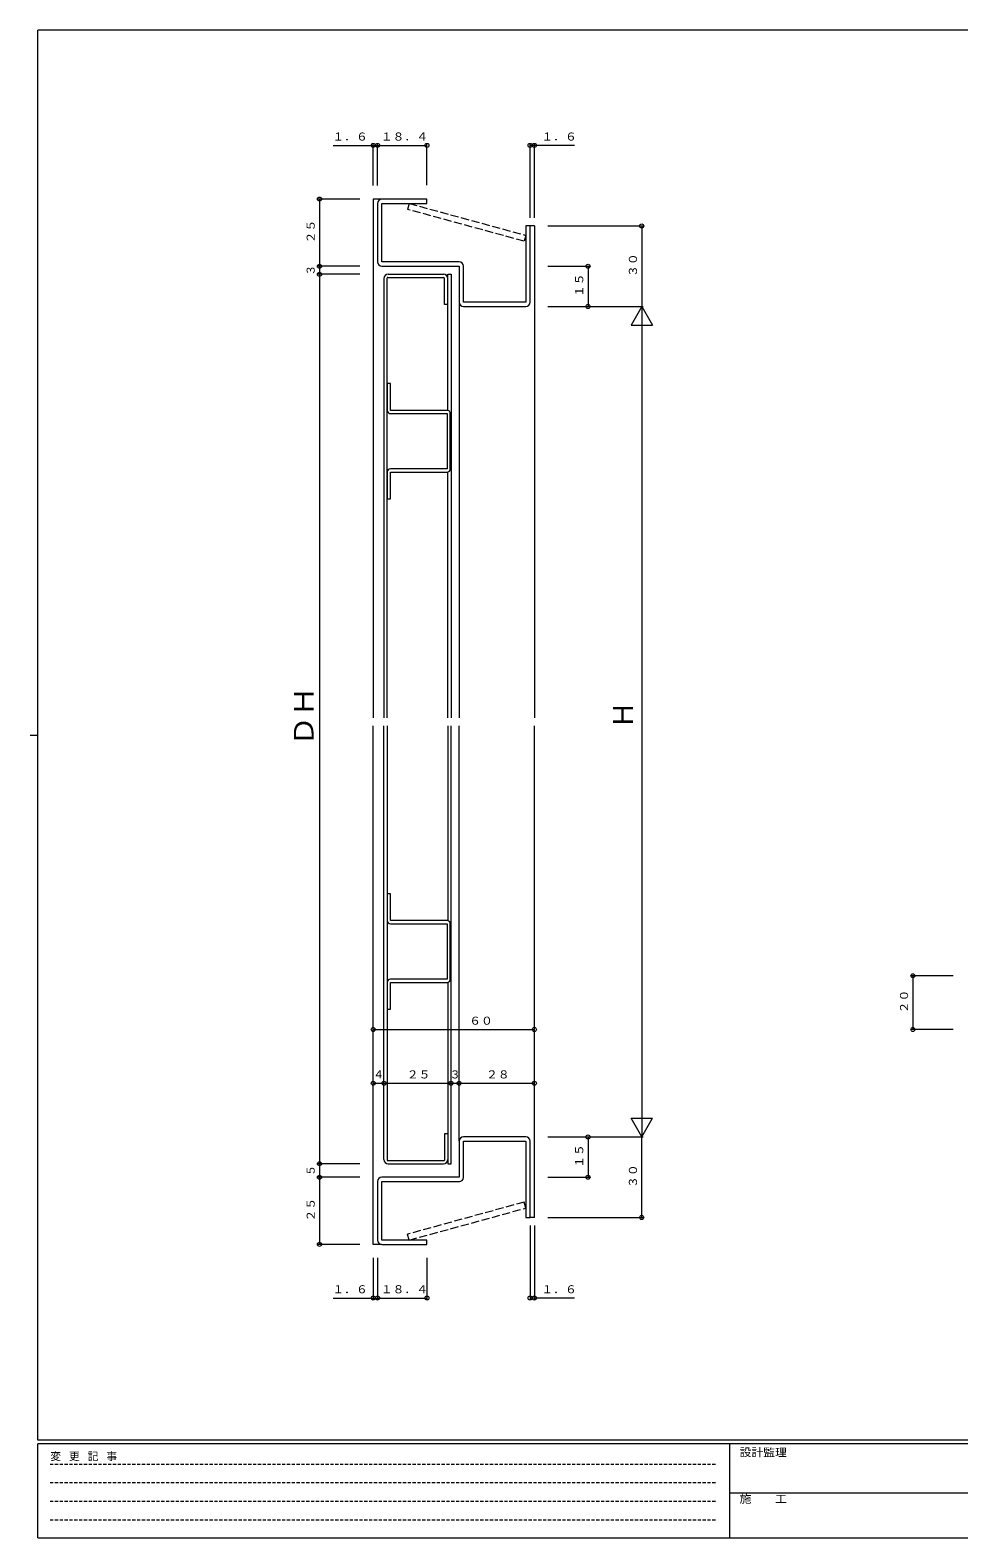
# Model space of a CAD drawing. Units: millimetres on the paper. Extents: x -420 to 373, y -297 to 267.
# Drawn here: x -420 to -75, y -297 to 264 of the extents above; entities that cross this region are included whole.
import ezdxf
from ezdxf.enums import TextEntityAlignment as Align

# ---------------------------------------------------------------- set-up
doc = ezdxf.new("R2010")
doc.units = ezdxf.units.MM
doc.linetypes.add('DASHED1', pattern=[1.8, 1.2, -0.6])
doc.linetypes.add('DASHED3', pattern=[4, 3, -1])
for name, color, linetype, lineweight in [('0-1_USER1', 7, 'Continuous', 9), ('0-2_YKK_ZWAK', 2, 'DASHED3', 9), ('0-3_YKK_11', 7, 'Continuous', 9), ('0-4_YKK_12', 6, 'Continuous', 9), ('0-5_YSS_K', 7, 'Continuous', 9)]:
    doc.layers.add(name, color=color, linetype=linetype, lineweight=lineweight)
doc.styles.add('ＭＳ ゴシック', font='')
doc.styles.get('ＭＳ ゴシック').set_extended_font_data('MS Gothic')

msp = doc.modelspace()

# ---------------------------------------------------------------- linework, layer by layer
at = {"layer": '0-1_USER1'}
for p, q in [((-291.157, 199.897), (-291.157, 178.097)), ((-272.757, 201.497), (-289.557, 201.497)), ((-272.757, 199.897), (-272.757, 201.497)), ((-235.957, 191.497), (-235.957, 163.097)), ((-234.357, 191.497), (-235.957, 191.497)), ((-234.357, 163.097), (-234.357, 191.497)), ((-260.757, 178.097), (-289.557, 178.097)), ((-289.557, 176.497), (-260.757, 176.497)), ((-260.757, 176.497), (-260.757, 163.097)), ((-259.157, 163.097), (-259.157, 176.497)), ((-288.757, 171.897), (-288.757, 8.39)), ((-287.557, 8.39), (-287.557, 172.097)), ((-287.357, 172.297), (-266.557, 172.297)), ((-287.157, 173.497), (-266.557, 173.497)), ((-266.157, 162.297), (-266.157, 171.897)), ((-264.957, 122.825), (-264.957, 173.497)), ((-264.957, 173.497), (-263.757, 173.497)), ((-263.757, 173.497), (-263.757, 8.39)), ((-235.957, 163.097), (-259.157, 163.097)), ((-264.957, 162.297), (-266.157, 162.297)), ((-259.157, 161.497), (-235.957, 161.497)), ((-286.357, 122.825), (-286.357, 132.826)), ((-265.257, 122.825), (-286.357, 122.825)), ((-286.357, 121.625), (-265.257, 121.625)), ((-265.257, 121.625), (-265.257, 101.026)), ((-264.057, 101.026), (-264.057, 121.625)), ((-287.557, 99.825), (-287.557, 89.825)), ((-265.257, 101.026), (-286.357, 101.026)), ((-286.357, 99.825), (-265.257, 99.825)), ((-286.357, 89.825), (-286.357, 99.825)), ((-264.957, 8.39), (-264.957, 99.825)), ((-287.557, 89.825), (-286.357, 89.825)), ((-288.757, -156.118), (-288.757, 5.39)), ((-287.557, 5.39), (-287.557, -156.318)), ((-264.957, 5.39), (-264.957, -67.174)), ((-263.757, -157.718), (-263.757, 5.39)), ((-287.557, -57.175), (-287.557, -67.174)), ((-286.357, -57.175), (-287.557, -57.175)), ((-286.357, -67.174), (-286.357, -57.175)), ((-265.257, -67.174), (-286.357, -67.174)), ((-286.357, -68.374), (-265.257, -68.374)), ((-265.257, -68.374), (-265.257, -88.975)), ((-264.057, -88.975), (-264.057, -68.374)), ((-265.257, -88.975), (-286.357, -88.975)), ((-287.557, -90.174), (-287.557, -100.175)), ((-286.357, -90.174), (-265.257, -90.174)), ((-286.357, -100.175), (-286.357, -90.174)), ((-264.957, -90.174), (-264.957, -157.718)), ((-287.557, -100.175), (-286.357, -100.175)), ((-266.157, -146.518), (-266.157, -156.318)), ((-264.957, -146.518), (-266.157, -146.518)), ((-260.757, -149.318), (-260.757, -162.718)), ((-235.957, -147.718), (-259.157, -147.718)), ((-259.157, -149.318), (-235.957, -149.318)), ((-259.157, -162.818), (-259.157, -149.318)), ((-235.957, -149.318), (-235.957, -177.718)), ((-234.357, -177.718), (-234.357, -149.318)), ((-287.357, -156.518), (-266.357, -156.518)), ((-260.757, -162.718), (-289.557, -162.718)), ((-287.157, -157.718), (-266.557, -157.718)), ((-264.957, -157.718), (-263.757, -157.718)), ((-291.157, -164.318), (-291.157, -186.118)), ((-289.557, -164.318), (-260.657, -164.318)), ((-289.557, -186.118), (-289.557, -164.318)), ((-235.957, -177.718), (-234.357, -177.718)), ((-272.757, -186.118), (-289.557, -186.118)), ((-289.557, -187.718), (-272.757, -187.718)), ((-272.757, -187.718), (-272.757, -186.118))]:
    msp.add_line(p, q, dxfattribs=at)
for points in [[(-289.557, 178.097), (-289.557, 199.897), (-272.757, 199.897)], [(-286.357, 132.826), (-287.557, 132.826), (-287.557, 122.825)]]:
    msp.add_lwpolyline(points, dxfattribs=at)
for centre, radius, start, end in [((-289.557, 199.897), 1.6, 90, 180), ((-289.557, 178.097), 1.6, 180, 270), ((-260.757, 176.497), 1.6, 0, 90), ((-287.157, 171.897), 1.6, 90, 180), ((-287.357, 172.097), 0.2, 90, 180), ((-266.557, 171.897), 1.6, 0, 90), ((-266.557, 171.897), 0.4, 0, 90), ((-259.157, 163.097), 1.6, 180, 270), ((-235.957, 163.097), 1.6, 270, 0), ((-286.357, 122.825), 1.2, 180, 270), ((-265.257, 121.625), 1.2, 0, 90), ((-286.357, 99.825), 1.2, 90, 180), ((-265.257, 101.026), 1.2, 270, 0), ((-286.357, -67.174), 1.2, 180, 270), ((-265.257, -68.374), 1.2, 0, 90), ((-286.357, -90.174), 1.2, 90, 180), ((-265.257, -88.975), 1.2, 270, 0), ((-259.157, -149.318), 1.6, 90, 180), ((-235.957, -149.318), 1.6, 0, 90), ((-287.157, -156.118), 1.6, 180, 270), ((-287.357, -156.318), 0.2, 180, 270), ((-266.557, -156.118), 1.6, 270, 0), ((-266.357, -156.318), 0.2, 270, 0), ((-289.557, -164.318), 1.6, 90, 180), ((-260.657, -162.818), 1.5, 270, 0), ((-289.557, -186.118), 1.6, 180, 270)]:
    msp.add_arc(centre, radius, start, end, dxfattribs=at)
at = {"layer": '0-2_YKK_ZWAK'}
for p, q in [((-279.355, 199.897), (-279.963, 197.679)), ((-236.565, 185.779), (-279.963, 197.679)), ((-279.355, 199.897), (-235.957, 187.997)), ((-235.957, 187.997), (-236.565, 185.779)), ((-236.565, -172), (-279.963, -183.9)), ((-235.957, -174.218), (-236.565, -172)), ((-279.355, -186.118), (-235.957, -174.218)), ((-279.355, -186.118), (-279.963, -183.9))]:
    msp.add_line(p, q, dxfattribs=at)
at = {"layer": '0-3_YKK_11'}
for p, q in [((-292.757, 201.497), (-292.757, 8.39)), ((-289.657, 201.497), (-292.757, 201.497)), ((-232.757, 191.497), (-234.357, 191.497)), ((-232.757, 191.497), (-232.757, 8.39)), ((-260.757, 162.997), (-260.757, 8.39)), ((-292.757, -187.718), (-292.757, 5.39)), ((-260.757, -149.318), (-260.757, 5.39)), ((-232.757, -177.718), (-232.757, 5.39)), ((-232.757, -177.718), (-234.357, -177.718)), ((-289.657, -187.718), (-292.757, -187.718))]:
    msp.add_line(p, q, dxfattribs=at)
at = {"layer": '0-4_YKK_12'}
for p, q in [((-292.757, 206.553), (-292.757, 221.997)), ((-291.157, 206.564), (-291.157, 221.997)), ((-291.157, 206.564), (-291.157, 221.997)), ((-272.757, 206.69), (-272.757, 221.997)), ((-234.357, 194.497), (-234.357, 221.997)), ((-217.857, 221.497), (-234.357, 221.497)), ((-232.757, 194.497), (-232.757, 221.997)), ((-297.757, 201.497), (-313.257, 201.497)), ((-227.757, 191.497), (-192.257, 191.497)), ((-192.757, 191.497), (-192.757, 161.497)), ((-297.757, 176.497), (-313.257, 176.497)), ((-227.757, 176.497), (-212.257, 176.497)), ((-212.757, 176.497), (-212.757, 161.497)), ((-297.757, 173.497), (-313.257, 173.497)), ((-312.757, 173.497), (-312.757, -157.718)), ((-227.757, 161.497), (-192.257, 161.497)), ((-227.757, 161.497), (-192.257, 161.497)), ((-192.757, 161.497), (-196.757, 154.569)), ((-192.757, 161.497), (-192.757, -147.718)), ((-192.757, 161.497), (-188.757, 154.569)), ((-196.757, 154.569), (-188.757, 154.569)), ((-76.806, -87.718), (-92.306, -87.718)), ((-91.806, -87.718), (-91.806, -107.718)), ((-292.757, -107.718), (-232.757, -107.718)), ((-76.806, -107.718), (-92.306, -107.718)), ((-292.757, -127.718), (-288.757, -127.718)), ((-288.757, -127.718), (-263.757, -127.718)), ((-263.757, -127.718), (-260.757, -127.718)), ((-260.757, -127.718), (-232.757, -127.718)), ((-192.757, -147.718), (-196.757, -140.79)), ((-196.757, -140.79), (-188.757, -140.79)), ((-192.757, -147.718), (-188.757, -140.79)), ((-227.757, -147.718), (-192.257, -147.718)), ((-227.757, -147.718), (-192.257, -147.718)), ((-212.757, -147.718), (-212.757, -162.718)), ((-192.757, -177.718), (-192.757, -147.718)), ((-297.757, -157.718), (-313.257, -157.718)), ((-297.757, -162.718), (-313.257, -162.718)), ((-312.757, -157.718), (-312.757, -162.718)), ((-312.757, -162.718), (-312.757, -187.718)), ((-227.757, -162.718), (-212.257, -162.718)), ((-227.757, -177.718), (-192.257, -177.718)), ((-234.357, -180.718), (-234.357, -208.218)), ((-232.757, -180.718), (-232.757, -208.218)), ((-297.757, -187.718), (-313.257, -187.718)), ((-292.757, -192.718), (-292.757, -208.218)), ((-291.157, -192.718), (-291.157, -208.218)), ((-291.157, -192.718), (-291.157, -208.218)), ((-272.757, -192.718), (-272.757, -208.218)), ((-217.857, -207.718), (-234.357, -207.718))]:
    msp.add_line(p, q, dxfattribs=at)
for points in [[(-307.657, 221.497), (-291.157, 221.497), (-272.757, 221.497)], [(-312.757, 201.497), (-312.757, 176.497), (-312.757, 173.497)], [(-307.657, -207.718), (-291.157, -207.718), (-272.757, -207.718)]]:
    msp.add_lwpolyline(points, dxfattribs=at)
for centre in [(-292.757, 221.497), (-291.157, 221.497), (-291.157, 221.497), (-272.757, 221.497), (-234.357, 221.497), (-232.757, 221.497), (-312.757, 201.497), (-192.757, 191.497), (-312.757, 176.497), (-312.757, 176.497), (-312.757, 173.497), (-312.757, 173.497), (-212.757, 176.497), (-212.757, 161.497), (-91.806, -87.718), (-292.757, -107.718), (-232.757, -107.718), (-91.806, -107.718), (-292.757, -127.718), (-288.757, -127.718), (-288.757, -127.718), (-263.757, -127.718), (-263.757, -127.718), (-260.757, -127.718), (-260.757, -127.718), (-232.757, -127.718), (-212.757, -147.718), (-312.757, -157.718), (-312.757, -157.718), (-312.757, -162.718), (-312.757, -162.718), (-212.757, -162.718), (-192.757, -177.718), (-312.757, -187.718), (-292.757, -207.718), (-291.157, -207.718), (-291.157, -207.718), (-272.757, -207.718), (-234.357, -207.718), (-232.757, -207.718)]:
    msp.add_circle(centre, 0.75, dxfattribs=at)
at = {"layer": '0-5_YSS_K'}
for p, q in [((352.3, 264.4), (-417.7, 264.4)), ((-417.7, -260.6), (-417.7, 264.4)), ((-420.5, 1.9), (-417.7, 1.9)), ((352.3, -260.6), (-417.7, -260.6)), ((314.5, -262), (-417.7, -262)), ((-417.7, -297), (-417.7, -262)), ((-160.1, -262), (-160.1, -297)), ((-160.1, -280.199), (-31.3, -280.199)), ((-417.7, -297), (314.5, -297))]:
    msp.add_line(p, q, dxfattribs=at)
at = {"layer": '0-5_YSS_K', "linetype": 'DASHED1'}
for p, q in [((-413.101, -269.512), (-164.909, -269.512)), ((-413.101, -276.441), (-164.909, -276.441)), ((-413.101, -283.37), (-164.909, -283.37)), ((-413.101, -290.298), (-164.909, -290.298))]:
    msp.add_line(p, q, dxfattribs=at)

# ---------------------------------------------------------------- texts
at = {"layer": '0-4_YKK_12', "color": 7, "style": 'ＭＳ ゴシック', "width": 1.1}
for s, p in [('１．６', (-307.969, 222.397)), ('１８．４', (-289.939, 222.397)), ('１．６', (-230.139, 222.397)), ('６０', (-257.021, -106.818)), ('２５', (-280.239, -126.818)), ('２８', (-250.739, -126.818)), ('１．６', (-307.969, -206.818)), ('１８．４', (-289.939, -206.818)), ('１．６', (-230.139, -206.818))]:
    msp.add_text(s, height=2.933, dxfattribs=at).set_placement(p, align=Align.BOTTOM_LEFT)
for s, p in [('２５', (-313.657, 185.015)), ('３０', (-193.657, 172.515)), ('１５', (-213.657, 165.015)), ('２０', (-92.706, -101.699)), ('１５', (-213.657, -159.199)), ('３０', (-193.657, -166.699)), ('２５', (-313.657, -179.199))]:
    msp.add_text(s, height=2.933, rotation=90, dxfattribs=at).set_placement(p, align=Align.BOTTOM_LEFT)
at = {"layer": '0-4_YKK_12', "color": 7, "style": 'ＭＳ ゴシック'}
for s, p in [('３', (-313.657, 173.015)), ('５', (-313.657, -162.199))]:
    msp.add_text(s, height=2.933, rotation=90, dxfattribs=at).set_placement(p, align=Align.BOTTOM_LEFT)
at = {"layer": '0-4_YKK_12', "style": 'ＭＳ ゴシック', "width": 1.1}
msp.add_text('ＤＨ', height=7.331, rotation=90, dxfattribs=at).set_placement((-312.757, -2.074), align=Align.BOTTOM_LEFT)
at = {"layer": '0-4_YKK_12', "style": 'ＭＳ ゴシック'}
msp.add_text('Ｈ', height=7.331, rotation=90, dxfattribs=at).set_placement((-193.857, 4.426), align=Align.BOTTOM_LEFT)
at = {"layer": '0-4_YKK_12', "color": 7, "style": 'ＭＳ ゴシック'}
for s, p in [('４', (-292.739, -126.818)), ('３', (-264.239, -126.818))]:
    msp.add_text(s, height=2.933, dxfattribs=at).set_placement(p, align=Align.BOTTOM_LEFT)
at = {"layer": '0-5_YSS_K', "style": 'ＭＳ ゴシック', "width": 1.1}
for s, p in [('設計監理', (-156.331, -267.533)), ('施\u3000\u3000工', (-156.331, -284.854))]:
    msp.add_text(s, height=2.933, dxfattribs=at).set_placement(p, align=Align.BOTTOM_LEFT)
at = {"layer": '0-5_YSS_K', "insert": (-412.986, -268.447), "char_height": 2.933, "attachment_point": 7, "style": 'ＭＳ ゴシック'}
msp.add_mtext('\\T1.16;変\\~更\\~記\\~事', dxfattribs=at)

doc.saveas('drawing.dxf')
